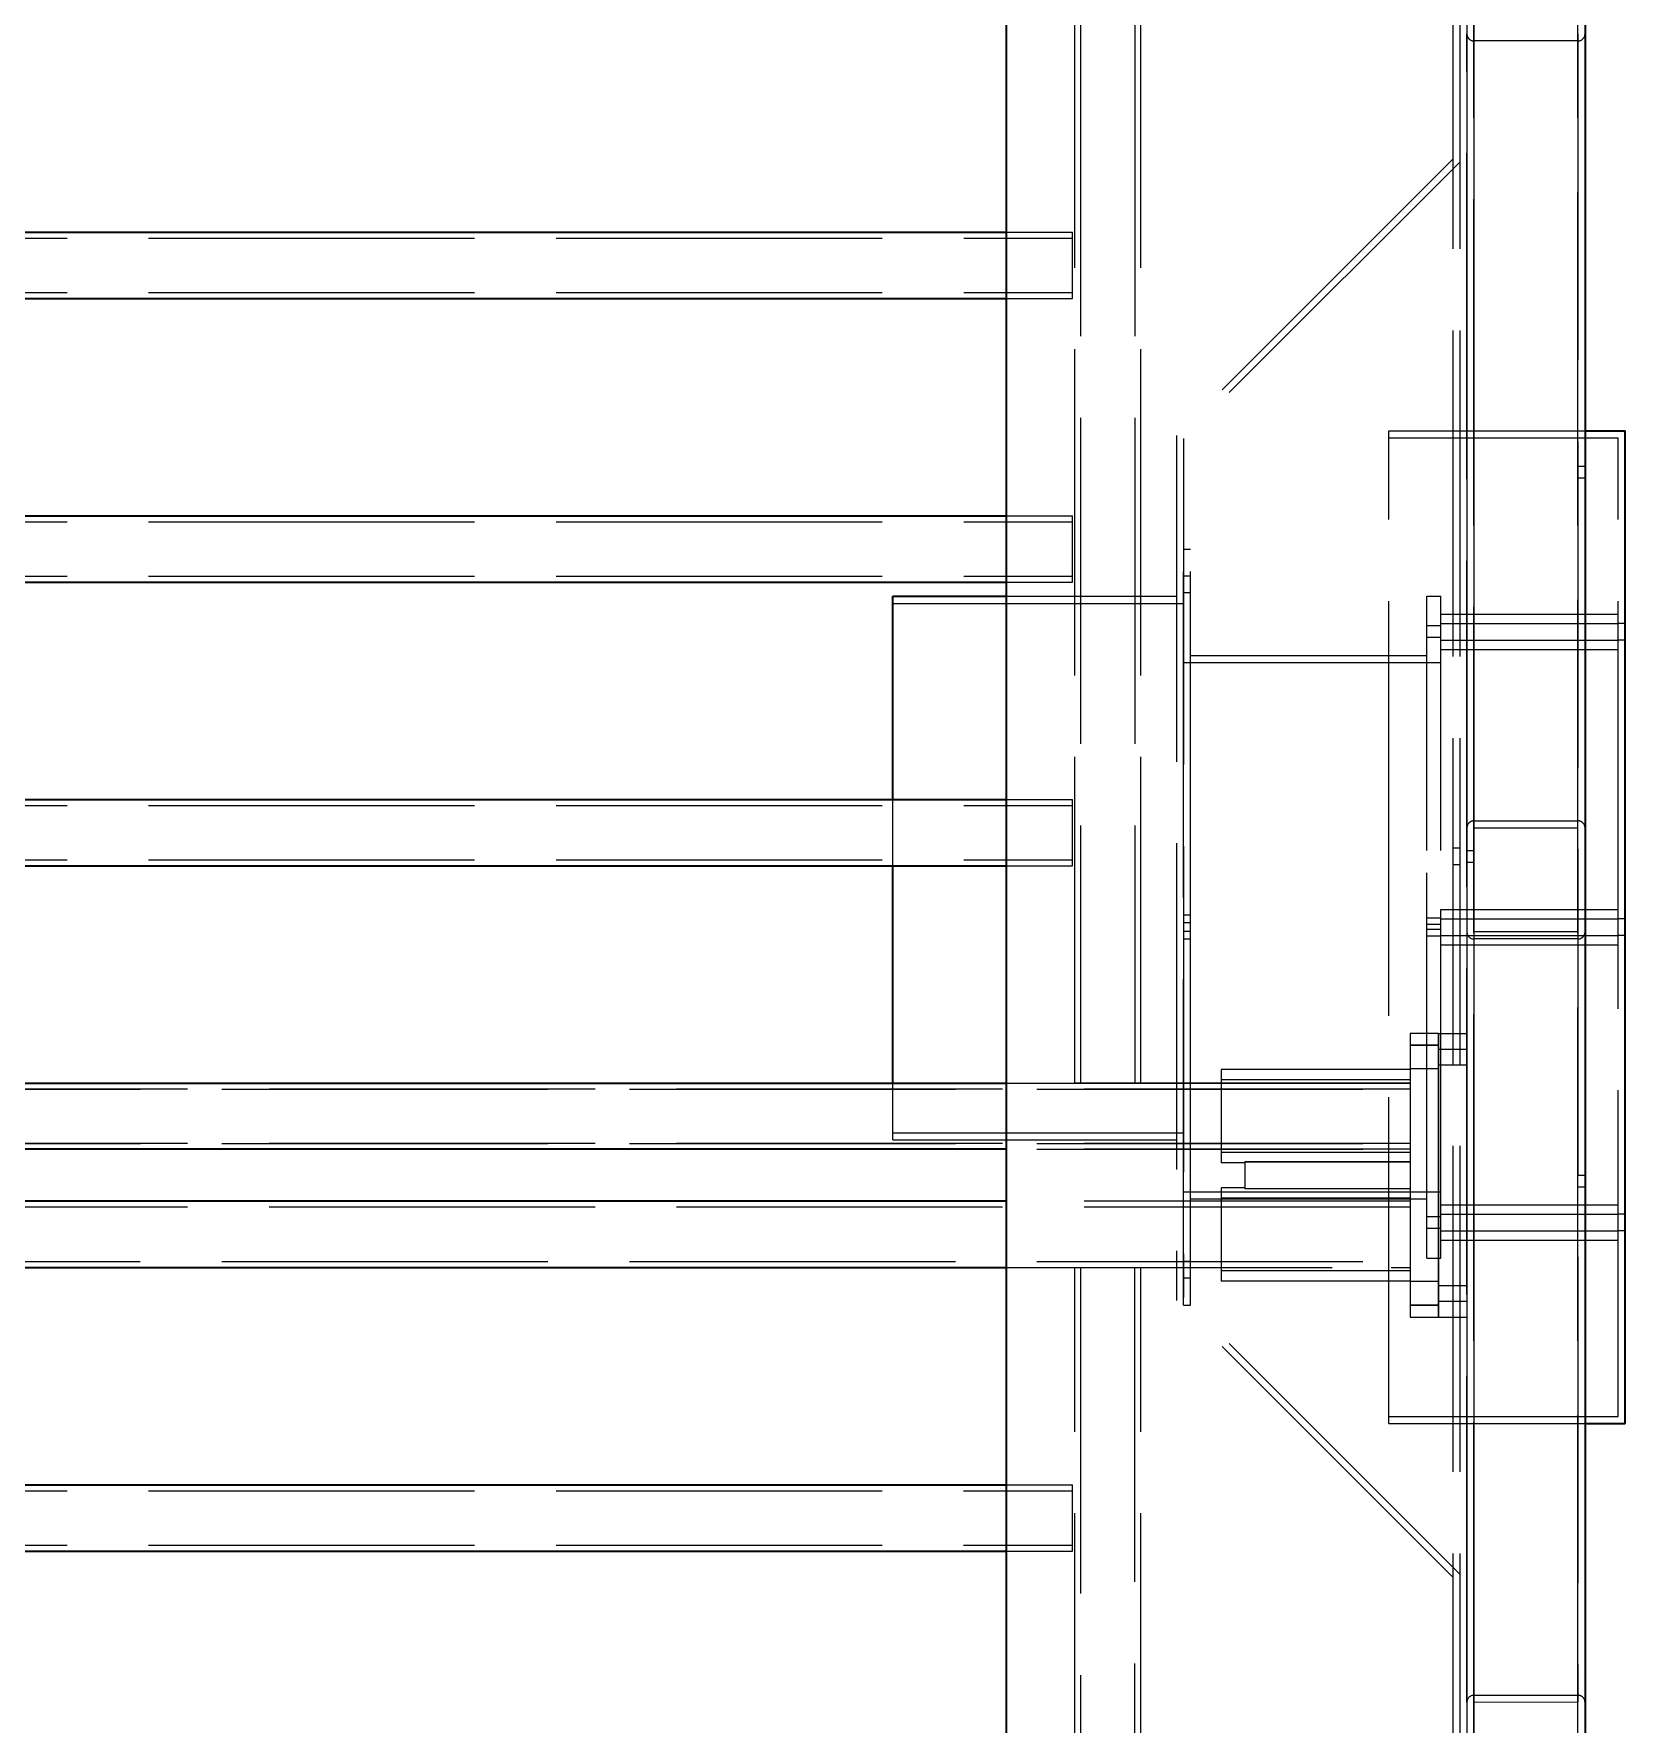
# Model space of a CAD drawing. Header units: millimetres. Extents: x -73083 to 81340, y -6859 to 6812.
# Drawn here: x -63428 to -62754, y 3284 to 3999 of the extents above; entities that cross this region are included whole.
import ezdxf

# ---------------------------------------------------------------- set-up
doc = ezdxf.new("R2010")
doc.units = ezdxf.units.MM
doc.linetypes.add('AM_ISO02W050', pattern=[7.5, 6, -1.5])
doc.layers.add('AM_HID', color=1, linetype='AM_ISO02W050', lineweight=25)

msp = doc.modelspace()

# ---------------------------------------------------------------- linework, layer by layer
at = {"color": 7, "lineweight": 35, "ltscale": 23}
for p, q in [((-63016.43766, 4535.75665), (-63016.43766, 2585.7564)), ((-62771.43766, 4535.75665), (-62771.43766, 2585.7564)), ((-62771.4279, 4435.7503), (-62771.43766, 2857.65167)), ((-64069.44889, 3914.7647), (-63016.43766, 3914.75811)), ((-64069.44499, 3914.76446), (-63016.44059, 3914.75787)), ((-64069.44889, 3886.7647), (-63016.43766, 3886.75811)), ((-62771.43327, 3830.7586), (-62754.43962, 3830.7586)), ((-62754.44059, 3620.75714), (-62754.43962, 3830.7586)), ((-64069.44987, 3794.7647), (-63016.43766, 3794.75811)), ((-64069.44596, 3794.76446), (-63016.44059, 3794.75787)), ((-64069.44987, 3766.7647), (-63016.43766, 3766.75811)), ((-63064.42448, 3674.75836), (-63064.42448, 3760.75958)), ((-63064.42448, 3760.75958), (-63016.43913, 3760.75933)), ((-64069.45036, 3674.7647), (-63016.43766, 3674.75811)), ((-64069.44694, 3674.76446), (-63064.42546, 3674.75811)), ((-64069.45036, 3646.7647), (-63016.43766, 3646.75811)), ((-63064.42497, 3645.75933), (-63064.42497, 3646.75762)), ((-63064.42497, 3554.75738), (-63064.42497, 3645.75933)), ((-62754.44108, 3410.7586), (-62754.44059, 3620.75714)), ((-63968.32194, 3554.763), (-63016.43766, 3554.75689)), ((-63968.31803, 3554.76275), (-63064.42595, 3554.75714)), ((-63016.43766, 3526.75689), (-63968.32194, 3526.763)), ((-63016.44059, 3504.75689), (-63968.32487, 3504.76275)), ((-63016.43766, 3504.75811), (-63968.32194, 3504.76422)), ((-63968.32243, 3476.76422), (-63228.45182, 3476.75958)), ((-63228.45182, 3476.75958), (-63225.95182, 3476.75958)), ((-63225.95182, 3476.75958), (-63200.95182, 3476.75933)), ((-63200.95182, 3476.75933), (-63198.45182, 3476.75933)), ((-63198.45182, 3476.75933), (-63016.43766, 3476.75811)), ((-62771.43571, 3410.7586), (-62754.44108, 3410.7586)), ((-64069.45182, 3384.76568), (-63016.43766, 3384.75909)), ((-64069.44889, 3384.76446), (-63016.44059, 3384.75787)), ((-64069.45231, 3356.76568), (-63016.43766, 3356.75909))]:
    msp.add_line(p, q, dxfattribs=at)
at = {"layer": 'AM_HID', "ltscale": 23}
for p, q in [((-62821.42741, 4532.75665), (-62821.43815, 2758.75689)), ((-62818.43815, 2758.75689), (-62818.42741, 4532.75665)), ((-62774.43815, 2758.75665), (-62774.42741, 4532.75665)), ((-62987.45085, 3554.75689), (-62987.44499, 4486.75665)), ((-62987.44743, 3554.75665), (-62987.44157, 4486.75665)), ((-62959.45085, 3554.75665), (-62959.44499, 4486.75665)), ((-62959.44743, 3554.7564), (-62959.44157, 4486.75665)), ((-62821.46159, 4485.75958), (-62821.46159, 2755.75958)), ((-62818.46159, 2755.75958), (-62818.46159, 4485.75958)), ((-62774.46159, 2755.75958), (-62774.46159, 4485.75958)), ((-62771.46159, 4485.75958), (-62771.46159, 2755.78009)), ((-62827.42936, 4045.75787), (-62827.4318, 3245.75787)), ((-62824.42936, 4045.75787), (-62824.4318, 3245.75787)), ((-62984.94792, 4008.75689), (-62984.95085, 3554.75689)), ((-62984.9445, 4008.75665), (-62984.94743, 3554.75665)), ((-62961.94792, 4008.75665), (-62961.95085, 3554.75665)), ((-62961.9445, 4008.7564), (-62961.94743, 3554.7564)), ((-62821.45085, 3292.75909), (-62821.44645, 3998.75592)), ((-62818.44645, 3998.75592), (-62818.45085, 3292.75909)), ((-62774.44645, 3998.75567), (-62774.45085, 3292.75909)), ((-62771.45085, 3292.75909), (-62771.44645, 3998.75567)), ((-62774.4445, 3995.75762), (-62818.4445, 3995.75787)), ((-62827.42887, 3945.75787), (-62944.42839, 3828.75836)), ((-62824.42887, 3944.51519), (-62941.42839, 3827.51568)), ((-63016.44059, 3914.75787), (-62988.44499, 3914.75762)), ((-63016.43766, 3914.75811), (-62988.44889, 3914.75787)), ((-62988.44889, 3886.75787), (-62988.44889, 3914.75787)), ((-64069.44889, 3912.2647), (-62988.44889, 3912.25787)), ((-64069.44499, 3912.26446), (-62988.44499, 3912.25762)), ((-64069.44889, 3889.2647), (-62988.44889, 3889.25787)), ((-64069.44499, 3889.26446), (-62988.44499, 3889.25762)), ((-64069.44499, 3886.76446), (-62988.44499, 3886.75762)), ((-63016.43766, 3886.75811), (-62988.44889, 3886.75787)), ((-62944.42839, 3828.75836), (-62944.42936, 3462.75836)), ((-62941.42839, 3827.51568), (-62941.42936, 3464.00103)), ((-62854.44059, 3620.75738), (-62854.43962, 3830.75885)), ((-62854.43962, 3830.75885), (-62771.43327, 3830.7586)), ((-62854.43962, 3827.75885), (-62757.43962, 3827.7586)), ((-62757.44059, 3620.75714), (-62757.43962, 3827.7586)), ((-62771.46354, 3815.71807), (-62774.46354, 3815.71807)), ((-62771.46159, 3815.71612), (-62774.46159, 3815.71612)), ((-62771.46354, 3810.80108), (-62774.46354, 3810.80108)), ((-62771.46159, 3810.79913), (-62774.46159, 3810.79913)), ((-64069.44987, 3792.2647), (-62988.44938, 3792.25787)), ((-64069.44596, 3792.26446), (-62988.44596, 3792.25762)), ((-63016.44059, 3794.75787), (-62988.44596, 3794.75762)), ((-63016.43766, 3794.75811), (-62988.44938, 3794.75787)), ((-62988.44987, 3766.75787), (-62988.44938, 3794.75787)), ((-62941.44108, 3460.75909), (-62941.44011, 3780.74908)), ((-62941.44011, 3780.74908), (-62941.44011, 3780.75909)), ((-62941.44011, 3780.75909), (-62938.44011, 3780.75909)), ((-62938.44108, 3460.75909), (-62938.44011, 3780.74908)), ((-62938.44011, 3780.74908), (-62938.44011, 3780.75909)), ((-64069.44987, 3769.2647), (-62988.44987, 3769.25787)), ((-64069.44596, 3769.26446), (-62988.44596, 3769.25762)), ((-64069.44596, 3766.76446), (-62988.44596, 3766.75762)), ((-63016.43766, 3766.75811), (-62988.44987, 3766.75787)), ((-62938.44011, 3769.25006), (-62941.44011, 3769.25006)), ((-62938.44011, 3762.25006), (-62941.44011, 3762.25006)), ((-63064.42448, 3757.75958), (-62941.42448, 3757.75909)), ((-63016.43913, 3760.75933), (-62944.42448, 3760.75909)), ((-62838.44108, 3480.75885), (-62838.44011, 3760.75006)), ((-62838.44011, 3760.75006), (-62838.44011, 3760.75885)), ((-62838.44011, 3760.75885), (-62832.44011, 3760.75885)), ((-62832.44108, 3480.75885), (-62832.44011, 3760.75006)), ((-62832.44011, 3760.75006), (-62832.44011, 3760.75885)), ((-62832.44011, 3748.20953), (-62838.44011, 3748.20953)), ((-62832.44011, 3745.75885), (-62832.44011, 3753.25885)), ((-62832.44011, 3753.25885), (-62757.44011, 3753.2586)), ((-62832.44011, 3749.25885), (-62757.44011, 3749.2586)), ((-62757.44011, 3745.7586), (-62757.44011, 3753.2586)), ((-62754.44011, 3749.2586), (-62757.44011, 3749.2586)), ((-62832.44011, 3743.29254), (-62838.44011, 3743.29254)), ((-62832.44011, 3738.25885), (-62832.44011, 3745.75885)), ((-62832.44011, 3742.25885), (-62757.44011, 3742.2586)), ((-62757.44011, 3738.2586), (-62757.44011, 3745.7586)), ((-62754.44011, 3742.2586), (-62757.44011, 3742.2586)), ((-62938.44108, 3505.75909), (-62938.44011, 3735.75201)), ((-62938.44011, 3735.75201), (-62938.44011, 3735.75909)), ((-62938.44011, 3735.75909), (-62838.44011, 3735.75885)), ((-62838.44108, 3505.75885), (-62838.44011, 3735.75177)), ((-62838.44011, 3735.75177), (-62838.44011, 3735.75885)), ((-62832.44011, 3738.25885), (-62757.44011, 3738.2586)), ((-62941.44011, 3732.75909), (-62938.44011, 3732.75909)), ((-62938.44011, 3732.75909), (-62838.44011, 3732.75885)), ((-62838.44011, 3732.75885), (-62832.44011, 3732.75885)), ((-64069.45036, 3672.2647), (-62988.45036, 3672.25787)), ((-64069.44694, 3672.26446), (-62988.44645, 3672.25762)), ((-63064.42546, 3674.75811), (-62988.44645, 3674.75762)), ((-63064.42497, 3646.75762), (-63064.42448, 3674.75836)), ((-63016.43766, 3674.75811), (-62988.45036, 3674.75787)), ((-62988.45036, 3646.75787), (-62988.45036, 3674.75787)), ((-62818.43815, 3665.74884), (-62774.43815, 3665.74884)), ((-62818.43815, 3662.74884), (-62774.43815, 3662.74884)), ((-64069.45036, 3649.2647), (-62988.45036, 3649.25787)), ((-64069.44694, 3649.26446), (-62988.44694, 3649.25762)), ((-62827.43034, 3654.25787), (-62824.43034, 3654.25787)), ((-62827.4196, 3654.25982), (-62824.4196, 3654.25982)), ((-62821.46208, 3653.21856), (-62818.46354, 3653.21856)), ((-62821.46208, 3648.30157), (-62818.46354, 3648.30157)), ((-62821.46061, 3652.91558), (-62821.46061, 3653.21636)), ((-62821.46061, 3653.21636), (-62818.46159, 3653.21636)), ((-62821.46061, 3648.29937), (-62821.46061, 3652.91558)), ((-62821.46061, 3648.29937), (-62818.46159, 3648.29937)), ((-64069.44694, 3646.76446), (-62988.44694, 3646.75762)), ((-63016.43766, 3646.75811), (-62988.45036, 3646.75787)), ((-62827.43034, 3647.25787), (-62824.43034, 3647.25787)), ((-62827.4196, 3647.25982), (-62824.4196, 3647.25982)), ((-62832.44108, 3620.75836), (-62832.44108, 3628.25836)), ((-62832.44108, 3628.25836), (-62757.44108, 3628.25811)), ((-62832.43962, 3628.25909), (-62757.43962, 3628.25909)), ((-62757.44108, 3620.75811), (-62757.44108, 3628.25811)), ((-62938.44108, 3622.63824), (-62941.44108, 3622.63824)), ((-62938.43962, 3625.88018), (-62941.43962, 3625.88018)), ((-62854.44108, 3410.75885), (-62854.44059, 3620.75738)), ((-62832.44108, 3621.81988), (-62838.44108, 3621.81988)), ((-62832.43962, 3624.6148), (-62838.43962, 3624.6148)), ((-62832.43962, 3619.69781), (-62838.43962, 3619.69781)), ((-62832.44108, 3624.25836), (-62757.44108, 3624.25811)), ((-62832.44108, 3613.25836), (-62832.44108, 3620.75836)), ((-62832.43962, 3624.25909), (-62757.43962, 3624.25909)), ((-62754.44108, 3624.25811), (-62757.44108, 3624.25811)), ((-62757.44108, 3613.25811), (-62757.44108, 3620.75811)), ((-62757.44108, 3413.7586), (-62757.44059, 3620.75714)), ((-62754.43962, 3624.25885), (-62757.43962, 3624.25909)), ((-62938.44108, 3615.63824), (-62941.44108, 3615.63824)), ((-62938.43962, 3618.88018), (-62941.43962, 3618.88018)), ((-62832.44108, 3616.90289), (-62838.44108, 3616.90289)), ((-62832.44108, 3617.25836), (-62757.44108, 3617.25811)), ((-62832.44108, 3613.25836), (-62757.44108, 3613.25811)), ((-62832.43962, 3617.25909), (-62757.43962, 3617.25909)), ((-62832.43962, 3613.25909), (-62757.43962, 3613.25909)), ((-62774.43815, 3618.74884), (-62818.43815, 3618.74884)), ((-62774.43815, 3615.74884), (-62818.43815, 3615.74884)), ((-62754.44108, 3617.25811), (-62757.44108, 3617.25811)), ((-62754.43962, 3617.25885), (-62757.43962, 3617.25909)), ((-62845.44645, 3570.75592), (-62845.44694, 3460.75592)), ((-62845.44645, 3575.75592), (-62845.44645, 3570.75592)), ((-62833.44645, 3575.75592), (-62845.44645, 3575.75592)), ((-62845.44645, 3570.75592), (-62833.44645, 3570.75592)), ((-62833.44645, 3570.75592), (-62845.44645, 3570.75592)), ((-62833.44645, 3570.75592), (-62845.44645, 3570.75592)), ((-62833.44645, 3570.75592), (-62845.44645, 3570.75592)), ((-62845.44303, 3570.75567), (-62833.44303, 3570.75567)), ((-62833.44255, 3570.75567), (-62845.44255, 3570.75567)), ((-62833.44255, 3570.75567), (-62845.44255, 3570.75567)), ((-62833.44255, 3570.75567), (-62845.44255, 3570.75567)), ((-62833.44694, 3460.75592), (-62833.44645, 3570.75592)), ((-62833.44645, 3570.75592), (-62833.44645, 3575.75592)), ((-62833.42936, 3575.77935), (-62821.42936, 3575.77935)), ((-62833.42936, 3575.77935), (-62833.42936, 3455.77935)), ((-62833.42936, 3569.10284), (-62821.42936, 3569.10284)), ((-62833.42936, 3569.1026), (-62821.42936, 3569.1026)), ((-62833.41276, 3575.75567), (-62833.41325, 3455.75567)), ((-62833.41276, 3575.75567), (-62821.41276, 3575.75567)), ((-62821.42936, 3575.77935), (-62821.42936, 3455.77935)), ((-62821.41276, 3575.75567), (-62821.41325, 3455.75567)), ((-62833.42936, 3562.45587), (-62821.42936, 3562.45587)), ((-62833.42936, 3562.45562), (-62821.42936, 3562.45562)), ((-62833.41276, 3569.07916), (-62821.41276, 3569.07916)), ((-62833.41276, 3569.07916), (-62821.41276, 3569.07916)), ((-62833.41276, 3562.43218), (-62821.41276, 3562.43218)), ((-62833.41276, 3562.43218), (-62821.41276, 3562.43218)), ((-62925.44645, 3560.5064), (-62925.44694, 3540.7564)), ((-62845.44645, 3560.50592), (-62925.44645, 3560.5064)), ((-62845.44645, 3556.10601), (-62925.44645, 3556.1065)), ((-62845.44303, 3560.50567), (-62925.44303, 3560.50616)), ((-62845.44303, 3556.10577), (-62925.44303, 3556.10626)), ((-62845.44645, 3556.10601), (-62845.44694, 3540.75592)), ((-62833.44645, 3560.75592), (-62845.44645, 3560.75592)), ((-62833.44645, 3560.75592), (-62845.44645, 3560.75592)), ((-62833.44303, 3560.75567), (-62845.44303, 3560.75567)), ((-62833.44303, 3560.75567), (-62845.44303, 3560.75567)), ((-62845.45085, 3554.75592), (-64038.45085, 3554.76348)), ((-64038.45085, 3552.26348), (-62845.45085, 3552.25592)), ((-62845.45085, 3552.25592), (-64038.45085, 3552.26348)), ((-62845.44743, 3554.75567), (-64038.44743, 3554.76324)), ((-64038.44743, 3552.26324), (-62845.44743, 3552.25567)), ((-62845.44743, 3552.25567), (-64038.44743, 3552.26324)), ((-63064.42595, 3554.75714), (-62845.44743, 3554.75567)), ((-63064.42546, 3530.75958), (-63064.42497, 3554.75738)), ((-63016.43766, 3554.75689), (-62845.45085, 3554.75592)), ((-62966.73893, 3554.75665), (-62987.45085, 3554.75689)), ((-62959.45085, 3554.75665), (-62966.73893, 3554.75665)), ((-62845.45085, 3554.75592), (-62845.45134, 3526.75592)), ((-62925.44694, 3540.7564), (-62925.44694, 3521.0064)), ((-62845.44694, 3540.75592), (-62845.44694, 3525.40582)), ((-63064.42546, 3533.75958), (-62941.42546, 3533.75909)), ((-64038.45134, 3526.76348), (-62845.45134, 3526.75592)), ((-64038.45085, 3529.26348), (-62845.45134, 3529.25592)), ((-62845.45134, 3529.25592), (-64038.45085, 3529.26348)), ((-64038.44743, 3529.26324), (-62845.44743, 3529.25567)), ((-62845.44743, 3529.25567), (-64038.44743, 3529.26324)), ((-64038.44743, 3526.76324), (-62845.44743, 3526.75567)), ((-62845.44743, 3526.75567), (-64038.44743, 3526.76324)), ((-63064.42546, 3530.75958), (-62944.42546, 3530.75909)), ((-62845.45134, 3526.75592), (-63016.43766, 3526.75689)), ((-62845.44694, 3525.40582), (-62925.44694, 3525.40655)), ((-62915.44694, 3521.0064), (-62925.44694, 3521.0064)), ((-62845.44303, 3525.40582), (-62925.44303, 3525.40631)), ((-62915.44303, 3521.00616), (-62925.44303, 3521.00616)), ((-62915.44694, 3521.41558), (-62845.44694, 3521.41534)), ((-62915.44694, 3521.41558), (-62915.44694, 3510.09698)), ((-62845.44694, 3521.41534), (-62915.44694, 3521.41558)), ((-62915.44303, 3521.41558), (-62845.44303, 3521.4151)), ((-62845.44303, 3521.4151), (-62915.44303, 3521.41558)), ((-62771.46305, 3515.71807), (-62774.46305, 3515.71807)), ((-62771.46159, 3515.71612), (-62774.46159, 3515.71612)), ((-62845.44792, 3504.75567), (-63016.44059, 3504.75689)), ((-62845.45134, 3504.75714), (-63016.43766, 3504.75811)), ((-62941.44108, 3508.75909), (-62938.44108, 3508.75909)), ((-62938.44108, 3508.75909), (-62838.44108, 3508.75885)), ((-62938.44108, 3505.75909), (-62838.44108, 3505.75885)), ((-62925.44694, 3510.5064), (-62925.44694, 3490.7564)), ((-62915.44694, 3510.5064), (-62925.44694, 3510.5064)), ((-62845.44694, 3506.10601), (-62925.44694, 3506.1065)), ((-62915.44303, 3510.50616), (-62925.44303, 3510.50616)), ((-62845.44303, 3506.10577), (-62925.44303, 3506.10626)), ((-62845.44694, 3510.09674), (-62915.44694, 3510.09698)), ((-62845.44694, 3510.09674), (-62915.44694, 3510.09698)), ((-62845.44303, 3510.09649), (-62915.44303, 3510.09698)), ((-62845.44303, 3510.09649), (-62915.44303, 3510.09698)), ((-62845.45134, 3504.75714), (-62845.45182, 3476.75714)), ((-62845.44694, 3506.10601), (-62845.44694, 3490.75592)), ((-62838.44108, 3508.75885), (-62832.44108, 3508.75885)), ((-62771.46305, 3510.80108), (-62774.46305, 3510.80108)), ((-62771.46159, 3510.79913), (-62774.46159, 3510.79913)), ((-62845.45134, 3502.25714), (-64038.45134, 3502.26446)), ((-62845.44792, 3502.25567), (-64038.44792, 3502.26324)), ((-62832.44108, 3498.22515), (-62838.44108, 3498.22515)), ((-62832.44108, 3495.75885), (-62832.44108, 3503.25885)), ((-62832.44108, 3503.25885), (-62757.44108, 3503.2586)), ((-62832.44108, 3499.25885), (-62757.44108, 3499.2586)), ((-62757.44108, 3495.7586), (-62757.44108, 3503.2586)), ((-62754.44108, 3499.2586), (-62757.44108, 3499.2586)), ((-62925.44694, 3490.7564), (-62925.44694, 3471.0064)), ((-62845.44694, 3490.75592), (-62845.44694, 3475.40582)), ((-62832.44108, 3493.30816), (-62838.44108, 3493.30816)), ((-62832.44108, 3488.25885), (-62832.44108, 3495.75885)), ((-62832.44108, 3492.25885), (-62757.44108, 3492.2586)), ((-62757.44108, 3488.2586), (-62757.44108, 3495.7586)), ((-62754.44108, 3492.2586), (-62757.44108, 3492.2586)), ((-62832.44108, 3488.25885), (-62757.44108, 3488.2586)), ((-64038.45182, 3479.26446), (-62845.45182, 3479.25714)), ((-64038.44792, 3479.26324), (-62845.44792, 3479.25567)), ((-64038.44792, 3476.76324), (-63228.44792, 3476.75811)), ((-63228.44792, 3476.75811), (-63225.94792, 3476.75811)), ((-63225.94792, 3476.75811), (-63200.94792, 3476.75787)), ((-63200.94792, 3476.75787), (-63198.44792, 3476.75787)), ((-63198.44792, 3476.75787), (-62845.44792, 3476.75567)), ((-63016.43766, 3476.75811), (-62845.45182, 3476.75714)), ((-62987.4572, 2544.75787), (-62987.45182, 3476.75787)), ((-62987.45378, 2544.75665), (-62987.44792, 3476.75665)), ((-62987.45182, 3476.75787), (-62966.73942, 3476.75787)), ((-62984.95182, 3476.75787), (-62984.95475, 2998.75787)), ((-62984.95182, 3476.75787), (-62961.95182, 3476.75787)), ((-62984.94792, 3476.75665), (-62984.95134, 2998.75665)), ((-62966.73942, 3476.75787), (-62959.45182, 3476.75787)), ((-62961.95475, 2998.75787), (-62961.95182, 3476.75787)), ((-62961.95134, 2998.7564), (-62961.94792, 3476.7564)), ((-62959.4572, 2544.75787), (-62959.45182, 3476.75787)), ((-62959.45378, 2544.7564), (-62959.44792, 3476.7564)), ((-62938.44108, 3479.26812), (-62941.44108, 3479.26837)), ((-62838.44108, 3480.75885), (-62832.44108, 3480.75885)), ((-62938.44108, 3472.26812), (-62941.44108, 3472.26837)), ((-62845.44694, 3475.40582), (-62925.44694, 3475.40655)), ((-62845.44694, 3471.00592), (-62925.44694, 3471.0064)), ((-62845.44303, 3475.40582), (-62925.44303, 3475.40631)), ((-62845.44303, 3471.00567), (-62925.44303, 3471.00616)), ((-62833.44694, 3470.75592), (-62845.44694, 3470.75592)), ((-62833.44694, 3470.75592), (-62845.44694, 3470.75592)), ((-62833.44352, 3470.75567), (-62845.44352, 3470.75567)), ((-62833.44303, 3470.75567), (-62845.44303, 3470.75567)), ((-62833.42936, 3469.10284), (-62821.42936, 3469.10284)), ((-62833.42936, 3469.1026), (-62821.42936, 3469.1026)), ((-62833.41325, 3469.07916), (-62821.41325, 3469.07916)), ((-62833.41325, 3469.07916), (-62821.41325, 3469.07916)), ((-62827.43083, 3345.75787), (-62944.42936, 3462.75836)), ((-62824.43083, 3347.00054), (-62941.42936, 3464.00103)), ((-62833.42936, 3462.45587), (-62821.42936, 3462.45587)), ((-62833.42936, 3462.45562), (-62821.42936, 3462.45562)), ((-62833.41325, 3462.43218), (-62821.41325, 3462.43218)), ((-62833.41325, 3462.43218), (-62821.41325, 3462.43218)), ((-62941.44108, 3460.75909), (-62938.44108, 3460.75909)), ((-62845.44694, 3460.75592), (-62845.44694, 3455.75592)), ((-62845.44694, 3460.75592), (-62833.44694, 3460.75592)), ((-62833.44694, 3460.75592), (-62845.44694, 3460.75592)), ((-62833.44694, 3460.75592), (-62845.44694, 3460.75592)), ((-62833.44694, 3460.75592), (-62845.44694, 3460.75592)), ((-62845.44694, 3455.75592), (-62833.44694, 3455.75592)), ((-62845.44352, 3460.75567), (-62833.44352, 3460.75567)), ((-62833.44352, 3460.75567), (-62845.44352, 3460.75567)), ((-62833.44352, 3460.75567), (-62845.44352, 3460.75567)), ((-62833.44352, 3460.75567), (-62845.44352, 3460.75567)), ((-62833.44694, 3455.75592), (-62833.44694, 3460.75592)), ((-62833.42936, 3455.77935), (-62821.42936, 3455.77935)), ((-62833.41325, 3455.75567), (-62821.41325, 3455.75567)), ((-62854.44108, 3413.75885), (-62757.44108, 3413.7586)), ((-62854.44108, 3410.75885), (-62771.43571, 3410.7586)), ((-63016.44059, 3384.75787), (-62988.44889, 3384.75762)), ((-63016.43766, 3384.75909), (-62988.45182, 3384.75909)), ((-62988.45231, 3356.75909), (-62988.45182, 3384.75909)), ((-64069.45182, 3382.26568), (-62988.45182, 3382.25909)), ((-64069.44889, 3382.26446), (-62988.44889, 3382.25762)), ((-64069.45231, 3359.26568), (-62988.45231, 3359.25909)), ((-64069.44889, 3359.26446), (-62988.44889, 3359.25762)), ((-64069.44889, 3356.76446), (-62988.44889, 3356.75762)), ((-63016.43766, 3356.75909), (-62988.45231, 3356.75909)), ((-62818.44401, 3295.75787), (-62774.44401, 3295.75762)), ((-62774.44401, 3292.75762), (-62818.44401, 3292.75787))]:
    msp.add_line(p, q, dxfattribs=at)
for centre, start, end in [((-62818.4445, 3998.75787), 179.99981376, 269.99981991), ((-62774.4445, 3998.75762), 269.99981991, 359.99981728), ((-62818.43815, 3662.74884), 90.0000025, 180.00000501), ((-62774.43815, 3662.74884), 359.99999987, 90.0000025), ((-62818.43815, 3618.74884), 180.00000501, 269.9999975), ((-62774.43815, 3618.74884), 269.9999975, 359.99999987), ((-62818.44401, 3292.75787), 89.99981809, 179.99981376), ((-62774.44401, 3292.75762), 359.99981728, 89.99981809)]:
    msp.add_arc(centre, 3, start, end, dxfattribs=at)

doc.saveas('drawing.dxf')
